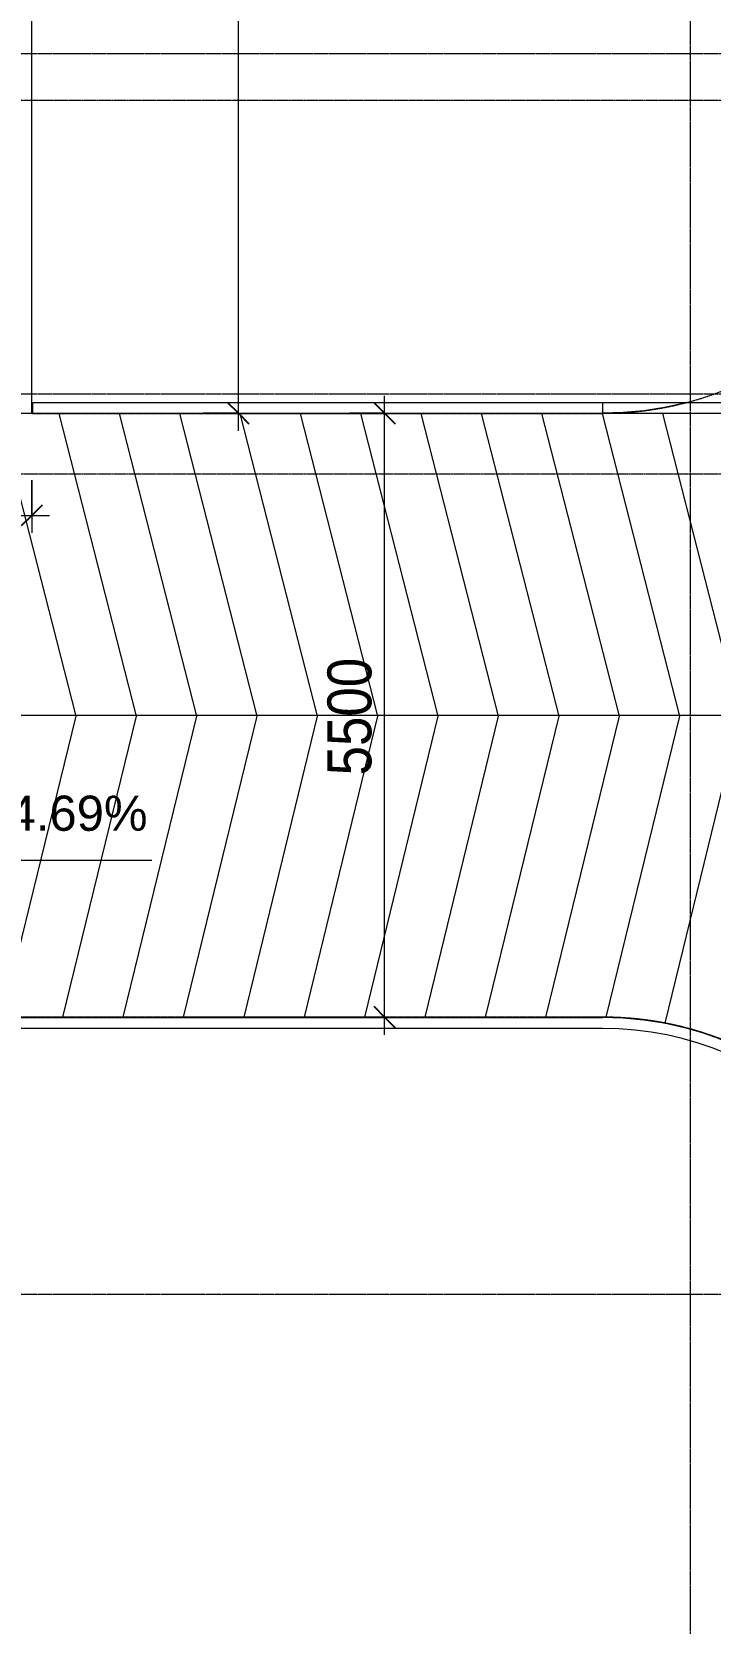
# Model space of a CAD drawing. Header units: millimetres. Extents: x 962 to 241049, y -15958 to 84407.
# Drawn here: x 118132 to 124312, y 58742 to 73237 of the extents above; entities that cross this region are included whole.
import ezdxf

# ---------------------------------------------------------------- set-up
doc = ezdxf.new("R2010")
doc.units = ezdxf.units.MM
for name, pattern in [('Dash 1_8_', [6.35, 3.175, -3.175]), ('Dash Dot 3_16_', [7.9375, 4.7625, -1.5875, 0, -1.5875]), ('Grid Line', [22.225, 12.7, -3.175, 3.175, -3.175])]:
    doc.linetypes.add(name, pattern=pattern)
for name, color, linetype, lineweight in [('0-1', 7, 'Continuous', 5), ('A-ANNO-DIMS', 211, 'Continuous', 9), ('A-ANNO-DIMS-160', 211, 'Continuous', 9), ('A-AREA', 32, 'Dash 1_8_', 9), ('A-DETL-THIN-1', 151, 'Continuous', 9), ('A-FLOR', 192, 'Continuous', 9), ('A-FLOR-1', 250, 'Continuous', 9), ('A-WALL', 113, 'Continuous', 9), ('G-ANNO-DIMS', 111, 'Continuous', 9), ('G-ANNO-SYMB-1', 111, 'Dash Dot 3_16_', 18), ('S-GRID-1', 1, 'Grid Line', 9)]:
    doc.layers.add(name, color=color, linetype=linetype, lineweight=lineweight)
doc.styles.add('Arial_13', font='arial_0.ttf', dxfattribs={"height": 320})
doc.styles.add('UTM Avo', font='UTM Avo.ttf', dxfattribs={"width": 0.9, "height": 400})
doc.dimstyles.new('1_Dim_chi_tiet_2_5', dxfattribs={"dimscale": 304.8, "dimtxt": 399.720379, "dimasz": 0.629921, "dimexe": 0.524934, "dimexo": 0.0625, "dimgap": 0.052493, "dimtad": 1, "dimdec": 0, "dimrnd": 5, "dimzin": 0, "dimdsep": 46, "dimtxsty": 'UTM Avo', "dimblk1": 'OBLIQUE', "dimblk2": 'OBLIQUE', "dimsah": 1, "dimcen": 0.09, "dimdle": 0.524934, "dimazin": 0, "dimtfac": 1, "dimtdec": 4, "dimtix": 1, "dimtmove": 0, "dimatfit": 3, "dimfxl": 1.049869, "dimfxlon": 1, "dimtvp": 1, "dimtolj": 1, "dimtzin": 0, "dimarcsym": 2})
doc.dimstyles.new('1_Dim_chi_tiet_2_5_1', dxfattribs={"dimscale": 304.8, "dimtxt": 399.720379, "dimasz": 0.629921, "dimexe": 0.524934, "dimexo": 0.0625, "dimgap": 0.052493, "dimtad": 1, "dimdec": 0, "dimrnd": 5, "dimzin": 0, "dimdsep": 46, "dimtxsty": 'UTM Avo', "dimblk1": 'OBLIQUE', "dimblk2": 'OBLIQUE', "dimsah": 1, "dimcen": 0.09, "dimdle": 0.524934, "dimazin": 0, "dimtfac": 1, "dimtdec": 4, "dimtix": 1, "dimtmove": 0, "dimatfit": 3, "dimfxl": 1.049869, "dimfxlon": 1, "dimtvp": 1, "dimtolj": 1, "dimtzin": 0, "dimarcsym": 2})

# ---------------------------------------------------------------- blocks, each defined once
blk = doc.blocks.new('NCV_TKTC_KET CAU_rvt-1-TKCS_MB TẦNG 1')
at = {"layer": 'A-FLOR-1'}
blk.add_line((54953, 69762), (54953, 76537), dxfattribs=at)
at = {"layer": 'A-FLOR-1', "flags": 128}
blk.add_lwpolyline([(60918, 69861), (60899, 69856), (60715, 69815), (60529, 69786), (60341, 69768), (60153, 69762)], dxfattribs=at)
blk = doc.blocks.new('DIMBLOCK165-TKCS_MB TẦNG 1')
at = {"layer": 'A-ANNO-DIMS-160', "lineweight": 25}
for p, q in [((120014, 78237), (119918, 78333)), ((120014, 78237), (120110, 78141)), ((120014, 69762), (119918, 69858)), ((120014, 69762), (120110, 69666))]:
    blk.add_line(p, q, dxfattribs=at)
at = {"layer": 'A-ANNO-DIMS-160'}
for p, q in [((120014, 69602), (120014, 78397)), ((119694, 78237), (120174, 78237)), ((120014, 78237), (119694, 78237)), ((119694, 69762), (120174, 69762)), ((120014, 69762), (119694, 69762))]:
    blk.add_line(p, q, dxfattribs=at)
at = {"layer": 'A-ANNO-DIMS-160', "color": 0, "insert": (119494, 73452), "char_height": 400, "width": 1314.64, "attachment_point": 1, "rotation": 90, "line_spacing_factor": 1.110334, "style": 'UTM Avo'}
blk.add_mtext('8475', dxfattribs=at)
blk = doc.blocks.new('_Oblique')
at = {"color": 0, "linetype": 'ByBlock', "lineweight": -2}
blk.add_line((-0.5, -0.5), (0.5, 0.5), dxfattribs=at)
blk = doc.blocks.new('DIMBLOCK166-TKCS_MB TẦNG 1')
at = {"layer": 'A-ANNO-DIMS-160'}
for p, q in [((121345, 64102), (121345, 69922)), ((121025, 69762), (121505, 69762)), ((121345, 69762), (121025, 69762)), ((121025, 64262), (121505, 64262)), ((121345, 64262), (121025, 64262))]:
    blk.add_line(p, q, dxfattribs=at)
at = {"layer": 'A-ANNO-DIMS-160', "lineweight": 25}
for p, q in [((121345, 69762), (121249, 69858)), ((121345, 69762), (121441, 69666)), ((121345, 64262), (121249, 64358)), ((121345, 64262), (121441, 64166))]:
    blk.add_line(p, q, dxfattribs=at)
at = {"layer": 'A-ANNO-DIMS-160', "color": 0, "insert": (120825, 66464), "char_height": 400, "width": 1314.64, "attachment_point": 1, "rotation": 90, "line_spacing_factor": 1.110334, "style": 'UTM Avo'}
blk.add_mtext('5500', dxfattribs=at)
blk = doc.blocks.new('DIMBLOCK330-TKCS_MB TẦNG 1')
at = {"layer": 'A-ANNO-DIMS-160'}
for p, q in [((116632, 69152), (116632, 68672)), ((116632, 68832), (116632, 69152)), ((118132, 69152), (118132, 68672)), ((118132, 68832), (118132, 69152)), ((116472, 68832), (118292, 68832))]:
    blk.add_line(p, q, dxfattribs=at)
at = {"layer": 'A-ANNO-DIMS-160', "lineweight": 25}
for p, q in [((116632, 68832), (116728, 68928)), ((118132, 68832), (118228, 68928)), ((116632, 68832), (116536, 68736)), ((118132, 68832), (118036, 68736))]:
    blk.add_line(p, q, dxfattribs=at)
at = {"layer": 'A-ANNO-DIMS-160', "color": 0, "insert": (116834, 69351), "char_height": 400, "width": 1314.64, "attachment_point": 1, "line_spacing_factor": 1.110334, "style": 'UTM Avo'}
blk.add_mtext('1500', dxfattribs=at)

msp = doc.modelspace()

# ---------------------------------------------------------------- linework, layer by layer
at = {"layer": 'A-AREA'}
for p, q in [((118131.6, 69761.9), (123331.6, 69761.9)), ((123331.6, 64261.9), (117731.6, 64261.9))]:
    msp.add_line(p, q, dxfattribs=at)
for centre, start, end in [((123331.6, 72761.9), 270, 0), ((123331.6, 61261.9), 0, 90)]:
    msp.add_arc(centre, 3000, start, end, dxfattribs=at)
at = {"layer": 'A-DETL-THIN-1'}
for p, q in [((123331.6, 69761.9), (116631.7, 69761.9)), ((117826.4, 69761.9), (118531.6, 67003)), ((118376.4, 69761.9), (119081.6, 67003)), ((118926.4, 69761.9), (119631.6, 67003)), ((119476.4, 69761.9), (120181.6, 67003)), ((120026.4, 69761.9), (120731.6, 67003)), ((120576.4, 69761.9), (121281.6, 67003)), ((121126.4, 69761.9), (121831.6, 67003)), ((121676.4, 69761.9), (122381.6, 67003)), ((122226.4, 69761.9), (122931.6, 67003)), ((122776.4, 69761.9), (123481.6, 67003)), ((123326.4, 69761.9), (124031.6, 67003)), ((123876.4, 69761.9), (124581.6, 67003)), ((116631.7, 67011.9), (126331.6, 67011.9)), ((118531.6, 67003), (117861.8, 64261.9)), ((119081.6, 67003), (118411.8, 64261.9)), ((119631.6, 67003), (118961.8, 64261.9)), ((120181.6, 67003), (119511.8, 64261.9)), ((120731.6, 67003), (120061.8, 64261.9)), ((121281.6, 67003), (120611.8, 64261.9)), ((121831.6, 67003), (121161.8, 64261.9)), ((122381.6, 67003), (121711.8, 64261.9)), ((122931.6, 67003), (122261.8, 64261.9)), ((123481.6, 67003), (122811.8, 64261.9)), ((124031.6, 67003), (123361.7, 64261.8)), ((124581.6, 67003), (123898.5, 64207.9)), ((116631.7, 64261.9), (123331.6, 64261.9))]:
    msp.add_line(p, q, dxfattribs=at)
msp.add_arc((123331.6, 61261.9), 3000, 360, 90, dxfattribs=at)
at = {"layer": 'A-FLOR'}
for p, q in [((118131.7, 69861.8), (118141.6, 69861.8)), ((118141.6, 69761.9), (118131.7, 69761.9)), ((123331.6, 69861.8), (126211.6, 69861.8)), ((126211.6, 69761.9), (123331.6, 69761.9)), ((116631.7, 64261.9), (123331.6, 64261.9))]:
    msp.add_line(p, q, dxfattribs=at)
at = {"layer": 'A-FLOR', "flags": 128}
msp.add_lwpolyline([(123331.6, 64261.9), (123520, 64256), (123707.6, 64238.3), (123893.7, 64208.8), (124077.7, 64167.7), (124258.6, 64115.1), (124436, 64051.3)], dxfattribs=at)
at = {"layer": 'A-WALL'}
for p, q in [((118141.6, 69861.8), (123331.6, 69861.8)), ((118141.6, 69761.8), (118141.6, 69861.8)), ((123331.6, 69761.8), (118141.6, 69761.8)), ((123331.6, 69861.8), (123331.6, 69761.8)), ((117831.6, 64258.6), (123331.6, 64258.6)), ((123331.6, 64158.6), (117831.6, 64158.6))]:
    msp.add_line(p, q, dxfattribs=at)
for radius in [3000, 2900]:
    msp.add_arc((123331.6, 61258.6), radius, 0, 90, dxfattribs=at)
at = {"layer": 'G-ANNO-DIMS'}
msp.add_line((119225.9, 65689), (117625.9, 65689), dxfattribs=at)
at = {"layer": 'G-ANNO-SYMB-1'}
for p, q in [((90628.5, 72614.1), (198105.9, 72614.1)), ((90628.5, 69211.5), (198105.9, 69211.5))]:
    msp.add_line(p, q, dxfattribs=at)
at = {"layer": 'S-GRID-1'}
for p, q in [((124131.6, 15532), (124131.6, 78459.2)), ((192368.8, 73036.9), (96265.8, 73036.9)), ((192368.8, 69936.9), (96265.8, 69936.9)), ((192368.8, 61736.9), (96265.8, 61736.9))]:
    msp.add_line(p, q, dxfattribs=at)

# ---------------------------------------------------------------- block references
at = {"layer": '0-1'}
msp.add_blockref('NCV_TKTC_KET CAU_rvt-1-TKCS_MB TẦNG 1', (63179, 0), dxfattribs=at)

# ---------------------------------------------------------------- texts
at = {"layer": 'G-ANNO-DIMS', "insert": (117670.2, 66279.5), "char_height": 320, "width": 1813.864, "attachment_point": 1, "line_spacing_factor": 0.941778, "style": 'Arial_13'}
msp.add_mtext('14.69%', dxfattribs=at)

# ---------------------------------------------------------------- dimensions: what is measured, and where the dimension line sits
at = {"layer": 'A-ANNO-DIMS'}
for base, p1, p2, override, picture, middle in [((120013.9, 78236.9), (119693.9, 69761.9), (119693.9, 78236.9), {"dimpost": '<>', "dimfxl": 8475}, 'DIMBLOCK165-TKCS_MB TẦNG 1', (119790.9, 73999.4)), ((121345, 69761.9), (121025, 64261.9), (121025, 69761.9), {"dimpost": '<>', "dimfxl": 5500}, 'DIMBLOCK166-TKCS_MB TẦNG 1', (121122, 67011.9))]:
    dim = msp.add_linear_dim(base=base, p1=p1, p2=p2, angle=90, dimstyle='1_Dim_chi_tiet_2_5', override=override, dxfattribs=at)
    dim.commit()
    dim.dimension.update_dxf_attribs({"geometry": picture, "text_midpoint": middle})
dim = msp.add_linear_dim(base=(118131.6, 68831.5), p1=(116631.6, 69151.5), p2=(118131.6, 69151.5), dimstyle='1_Dim_chi_tiet_2_5_1', override={"dimpost": '<>', "dimfxl": 1500}, dxfattribs=at)
dim.commit()
dim.dimension.update_dxf_attribs({"geometry": 'DIMBLOCK330-TKCS_MB TẦNG 1', "text_midpoint": (117381.6, 69054.5)})

doc.saveas('drawing.dxf')
